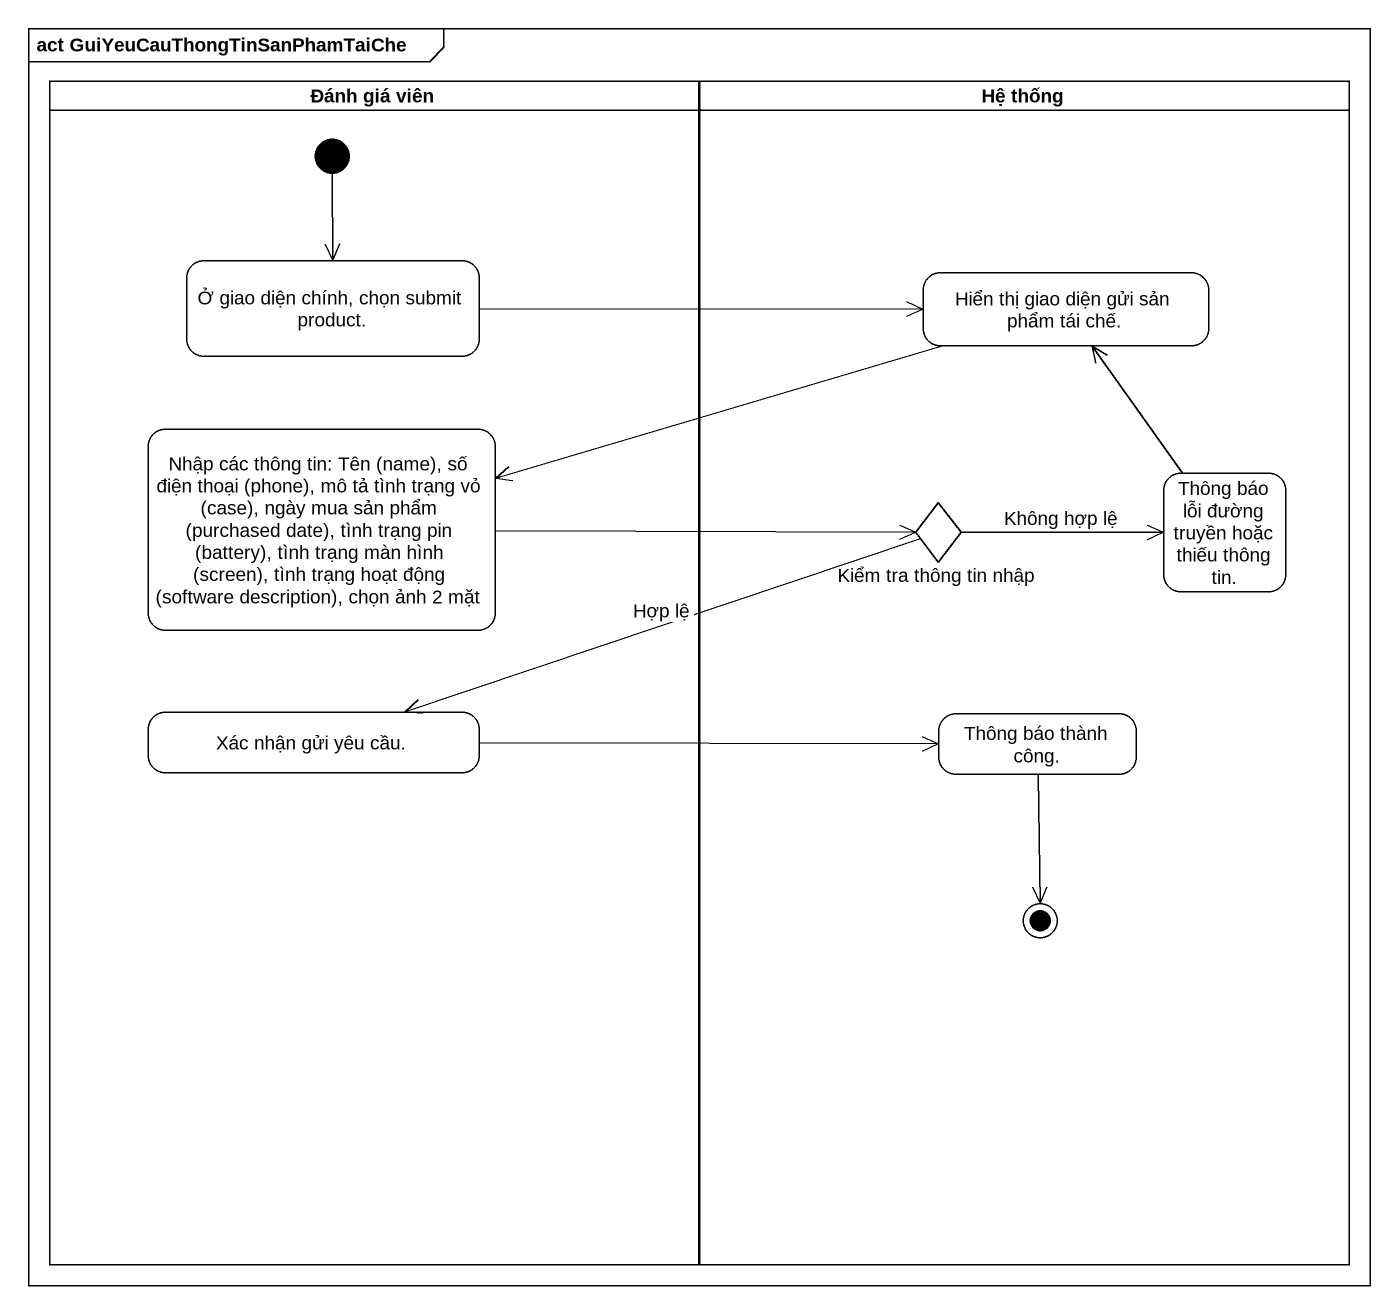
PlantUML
@startuml
mainframe act GuiYeuCauThongTinSanPhamTaiChe
hide empty description
state "Đánh giá viên" as Đánh_giá_viên <<partition>> {
  state "Ở giao diện chính, chọn submit product." as Ở_giao_diện_chính_chọn
  state "Nhập các thông tin: Tên (name), số điện thoại (phone), mô tả tình trạng vỏ (case), ngày mua sản phẩm (purchased date), tình trạng pin (battery), tình trạng màn hình (screen), tình trạng hoạt động (software description), chọn ảnh 2 mặt" as Nhập_các_thông_tin_Tên_name
  state "Xác nhận gửi yêu cầu." as Xác_nhận_gửi_yêu_cầu
  [*] --> Ở_giao_diện_chính_chọn
}
state "Hệ thống" as Hệ_thống <<partition>> {
  state "Hiển thị giao diện gửi sản phẩm tái chế." as Hiển_thị_giao_diện_gửi_sản
  state "Kiểm tra thông tin nhập" as Kiểm_tra_thông_tin_nhập <<choice>>
  state "Thông báo lỗi đường truyền hoặc thiếu thông tin." as Thông_báo_lỗi_đường_truyền
  state "Thông báo thành công." as Thông_báo_thành_công
  Thông_báo_thành_công --> [*]
}
Ở_giao_diện_chính_chọn -right-> Hiển_thị_giao_diện_gửi_sản
Hiển_thị_giao_diện_gửi_sản -left-> Nhập_các_thông_tin_Tên_name
Nhập_các_thông_tin_Tên_name -right-> Kiểm_tra_thông_tin_nhập
Kiểm_tra_thông_tin_nhập -right-> Thông_báo_lỗi_đường_truyền : Không hợp lệ
Kiểm_tra_thông_tin_nhập -left-> Xác_nhận_gửi_yêu_cầu : Hợp lệ
Thông_báo_lỗi_đường_truyền -up-> Hiển_thị_giao_diện_gửi_sản
Xác_nhận_gửi_yêu_cầu -right-> Thông_báo_thành_công
@enduml
